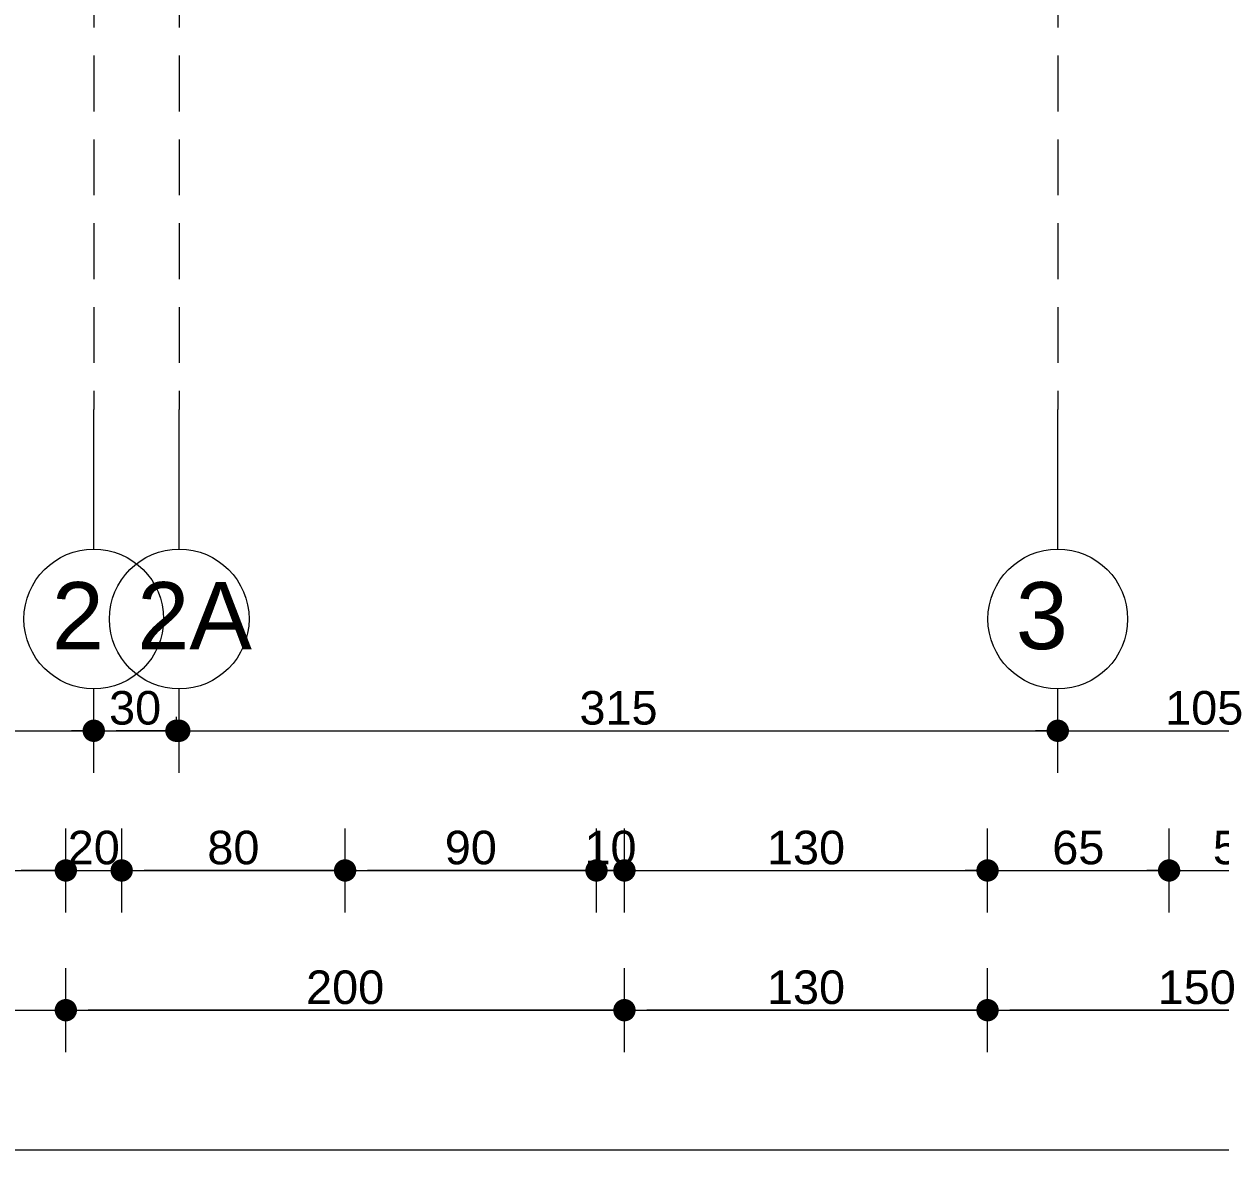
# Model space of a CAD drawing. Header units: millimetres. Extents: x 38129 to 72024, y -56282 to 16512.
# Drawn here: x 54087.6 to 54515.9, y -45549.4 to -45142.4 of the extents above; entities that cross this region are included whole.
import ezdxf

# ---------------------------------------------------------------- set-up
doc = ezdxf.new("R2010")
doc.units = ezdxf.units.MM
doc.linetypes.add('HIDDEN', pattern=[0.375, 0.25, -0.125])
doc.layers.add('AKS', color=55, linetype='HIDDEN', lineweight=0)
doc.layers.add('DIŞÖLÇÜ', color=37, linetype='Continuous', lineweight=0)
doc.styles.add('icdisolcu_yazi', font='arial.ttf')
doc.styles.get("Standard").update_dxf_attribs({"font": 'arial.ttf'})
doc.dimstyles.new('İç Ölçü', dxfattribs={"dimtxt": 12, "dimasz": 8, "dimexe": 5, "dimexo": 0, "dimgap": 2, "dimtad": 1, "dimdec": 0, "dimzin": 12, "dimdsep": 46, "dimtxsty": 'icdisolcu_yazi', "dimblk": 'DOT', "dimcen": 8, "dimdle": 5, "dimclrd": 256, "dimclre": 256, "dimclrt": 7, "dimadec": 0, "dimazin": 3, "dimtfac": 1, "dimtdec": 0, "dimtix": 1, "dimtmove": 2, "dimatfit": 3, "dimldrblk": 'DOT', "dimfxl": 0, "dimtolj": 1, "dimtzin": 0, "dimlwd": -1, "dimlwe": -1, "dimarcsym": 0})

# ---------------------------------------------------------------- blocks, each defined once
blk = doc.blocks.new('_Dot')
at = {"color": 0, "lineweight": -2}
blk.add_line((-0.5, 0), (-1, 0), dxfattribs=at)
at = {"color": 0, "lineweight": 30, "const_width": 0.5}
blk.add_lwpolyline([(-0.25, 0, 1), (0.25, 0, 1)], format="xyb", close=True, dxfattribs=at)
blk = doc.blocks.new('*D1926')
at = {"layer": 'Defpoints', "color": 0, "lineweight": 120, "transparency": 16777216}
for p in [(54037.61, -45395.38), (54112.61, -45395.38), (54112.61, -45395.38)]:
    blk.add_point(p, dxfattribs=at)
at = {"layer": 'DIŞÖLÇÜ', "transparency": 16777216}
for p, q in [((54037.61, -45395.38), (54037.61, -45390.38)), ((54112.61, -45395.38), (54112.61, -45390.38))]:
    blk.add_line(p, q, dxfattribs=at)
at = {"layer": 'DIŞÖLÇÜ', "linetype": 'Continuous', "transparency": 16777216}
blk.add_line((54045.61, -45395.38), (54104.61, -45395.38), dxfattribs=at)
at = {"layer": 'DIŞÖLÇÜ', "transparency": 16777216, "xscale": 8, "yscale": 8, "zscale": 8, "rotation": 180}
blk.add_blockref('_Dot', (54037.61, -45395.38), dxfattribs=at)
at = {"layer": 'DIŞÖLÇÜ', "transparency": 16777216, "xscale": 8, "yscale": 8, "zscale": 8}
blk.add_blockref('_Dot', (54112.61, -45395.38), dxfattribs=at)
at = {"layer": 'DIŞÖLÇÜ', "color": 7, "transparency": 16777216, "insert": (54075.11, -45387.28), "char_height": 12, "attachment_point": 5, "style": 'icdisolcu_yazi'}
blk.add_mtext('\\A1;75', dxfattribs=at)
blk = doc.blocks.new('*D1927')
at = {"layer": 'Defpoints', "color": 0, "lineweight": 120, "transparency": 16777216}
for p in [(54143.21, -45395.38), (54457.75, -45395.38), (54457.75, -45395.38)]:
    blk.add_point(p, dxfattribs=at)
at = {"layer": 'DIŞÖLÇÜ', "transparency": 16777216}
for p, q in [((54143.21, -45395.38), (54143.21, -45390.38)), ((54457.75, -45395.38), (54457.75, -45390.38))]:
    blk.add_line(p, q, dxfattribs=at)
at = {"layer": 'DIŞÖLÇÜ', "linetype": 'Continuous', "transparency": 16777216}
blk.add_line((54151.21, -45395.38), (54449.75, -45395.38), dxfattribs=at)
at = {"layer": 'DIŞÖLÇÜ', "transparency": 16777216, "xscale": 8, "yscale": 8, "zscale": 8, "rotation": 180}
blk.add_blockref('_Dot', (54143.21, -45395.38), dxfattribs=at)
at = {"layer": 'DIŞÖLÇÜ', "transparency": 16777216, "xscale": 8, "yscale": 8, "zscale": 8}
blk.add_blockref('_Dot', (54457.75, -45395.38), dxfattribs=at)
at = {"layer": 'DIŞÖLÇÜ', "color": 7, "transparency": 16777216, "insert": (54300.48, -45387.25), "char_height": 12, "attachment_point": 5, "style": 'icdisolcu_yazi'}
blk.add_mtext('\\A1;315', dxfattribs=at)
blk = doc.blocks.new('*D1928')
at = {"layer": 'Defpoints', "color": 0, "lineweight": 120, "transparency": 16777216}
for p in [(54457.75, -45395.38), (54562.6, -45395.38), (54562.6, -45395.38)]:
    blk.add_point(p, dxfattribs=at)
at = {"layer": 'DIŞÖLÇÜ', "transparency": 16777216}
for p, q in [((54457.75, -45395.38), (54457.75, -45390.38)), ((54562.6, -45395.38), (54562.6, -45390.38))]:
    blk.add_line(p, q, dxfattribs=at)
at = {"layer": 'DIŞÖLÇÜ', "linetype": 'Continuous', "transparency": 16777216}
blk.add_line((54465.75, -45395.38), (54554.6, -45395.38), dxfattribs=at)
at = {"layer": 'DIŞÖLÇÜ', "transparency": 16777216, "xscale": 8, "yscale": 8, "zscale": 8, "rotation": 180}
blk.add_blockref('_Dot', (54457.75, -45395.38), dxfattribs=at)
at = {"layer": 'DIŞÖLÇÜ', "transparency": 16777216, "xscale": 8, "yscale": 8, "zscale": 8}
blk.add_blockref('_Dot', (54562.6, -45395.38), dxfattribs=at)
at = {"layer": 'DIŞÖLÇÜ', "color": 7, "transparency": 16777216, "insert": (54510.18, -45387.25), "char_height": 12, "attachment_point": 5, "style": 'icdisolcu_yazi'}
blk.add_mtext('\\A1;105', dxfattribs=at)
blk = doc.blocks.new('*D1934')
at = {"layer": 'Defpoints', "color": 0, "lineweight": 120, "transparency": 16777216}
for p in [(54032.61, -45445.38), (54102.61, -45445.38), (54102.61, -45445.38)]:
    blk.add_point(p, dxfattribs=at)
at = {"layer": 'DIŞÖLÇÜ', "transparency": 16777216}
for p, q in [((54032.61, -45445.38), (54032.61, -45440.38)), ((54102.61, -45445.38), (54102.61, -45440.38))]:
    blk.add_line(p, q, dxfattribs=at)
at = {"layer": 'DIŞÖLÇÜ', "linetype": 'Continuous', "transparency": 16777216}
blk.add_line((54040.61, -45445.38), (54094.61, -45445.38), dxfattribs=at)
at = {"layer": 'DIŞÖLÇÜ', "transparency": 16777216, "xscale": 8, "yscale": 8, "zscale": 8, "rotation": 180}
blk.add_blockref('_Dot', (54032.61, -45445.38), dxfattribs=at)
at = {"layer": 'DIŞÖLÇÜ', "transparency": 16777216, "xscale": 8, "yscale": 8, "zscale": 8}
blk.add_blockref('_Dot', (54102.61, -45445.38), dxfattribs=at)
at = {"layer": 'DIŞÖLÇÜ', "color": 7, "transparency": 16777216, "insert": (54067.61, -45437.25), "char_height": 12, "attachment_point": 5, "style": 'icdisolcu_yazi'}
blk.add_mtext('\\A1;70', dxfattribs=at)
blk = doc.blocks.new('*D1935')
at = {"layer": 'Defpoints', "color": 0, "lineweight": 120, "transparency": 16777216}
for p in [(54102.61, -45445.38), (54122.61, -45445.38), (54122.61, -45445.38)]:
    blk.add_point(p, dxfattribs=at)
at = {"layer": 'DIŞÖLÇÜ', "transparency": 16777216}
for p, q in [((54102.61, -45445.38), (54102.61, -45440.38)), ((54122.61, -45445.38), (54122.61, -45440.38))]:
    blk.add_line(p, q, dxfattribs=at)
at = {"layer": 'DIŞÖLÇÜ', "linetype": 'Continuous', "transparency": 16777216}
for p, q in [((54094.61, -45445.38), (54086.61, -45445.38)), ((54102.61, -45445.38), (54122.61, -45445.38)), ((54130.61, -45445.38), (54138.61, -45445.38))]:
    blk.add_line(p, q, dxfattribs=at)
at = {"layer": 'DIŞÖLÇÜ', "transparency": 16777216, "xscale": 8, "yscale": 8, "zscale": 8}
blk.add_blockref('_Dot', (54102.61, -45445.38), dxfattribs=at)
at = {"layer": 'DIŞÖLÇÜ', "transparency": 16777216, "xscale": 8, "yscale": 8, "zscale": 8, "rotation": 180}
blk.add_blockref('_Dot', (54122.61, -45445.38), dxfattribs=at)
at = {"layer": 'DIŞÖLÇÜ', "color": 7, "transparency": 16777216, "insert": (54112.61, -45437.25), "char_height": 12, "attachment_point": 5, "style": 'icdisolcu_yazi'}
blk.add_mtext('\\A1;20', dxfattribs=at)
blk = doc.blocks.new('*D1936')
at = {"layer": 'Defpoints', "color": 0, "lineweight": 120, "transparency": 16777216}
for p in [(54302.6, -45445.38), (54432.6, -45445.38), (54432.6, -45445.38)]:
    blk.add_point(p, dxfattribs=at)
at = {"layer": 'DIŞÖLÇÜ', "transparency": 16777216}
for p, q in [((54302.6, -45445.38), (54302.6, -45440.38)), ((54432.6, -45445.38), (54432.6, -45440.38))]:
    blk.add_line(p, q, dxfattribs=at)
at = {"layer": 'DIŞÖLÇÜ', "linetype": 'Continuous', "transparency": 16777216}
blk.add_line((54310.6, -45445.38), (54424.6, -45445.38), dxfattribs=at)
at = {"layer": 'DIŞÖLÇÜ', "transparency": 16777216, "xscale": 8, "yscale": 8, "zscale": 8, "rotation": 180}
blk.add_blockref('_Dot', (54302.6, -45445.38), dxfattribs=at)
at = {"layer": 'DIŞÖLÇÜ', "transparency": 16777216, "xscale": 8, "yscale": 8, "zscale": 8}
blk.add_blockref('_Dot', (54432.6, -45445.38), dxfattribs=at)
at = {"layer": 'DIŞÖLÇÜ', "color": 7, "transparency": 16777216, "insert": (54367.6, -45437.25), "char_height": 12, "attachment_point": 5, "style": 'icdisolcu_yazi'}
blk.add_mtext('\\A1;130', dxfattribs=at)
blk = doc.blocks.new('*D1937')
at = {"layer": 'Defpoints', "color": 0, "lineweight": 120, "transparency": 16777216}
for p in [(54432.6, -45445.38), (54497.6, -45445.38), (54497.6, -45445.38)]:
    blk.add_point(p, dxfattribs=at)
at = {"layer": 'DIŞÖLÇÜ', "transparency": 16777216}
for p, q in [((54432.6, -45445.38), (54432.6, -45440.38)), ((54497.6, -45445.38), (54497.6, -45440.38))]:
    blk.add_line(p, q, dxfattribs=at)
at = {"layer": 'DIŞÖLÇÜ', "linetype": 'Continuous', "transparency": 16777216}
blk.add_line((54440.6, -45445.38), (54489.6, -45445.38), dxfattribs=at)
at = {"layer": 'DIŞÖLÇÜ', "transparency": 16777216, "xscale": 8, "yscale": 8, "zscale": 8, "rotation": 180}
blk.add_blockref('_Dot', (54432.6, -45445.38), dxfattribs=at)
at = {"layer": 'DIŞÖLÇÜ', "transparency": 16777216, "xscale": 8, "yscale": 8, "zscale": 8}
blk.add_blockref('_Dot', (54497.6, -45445.38), dxfattribs=at)
at = {"layer": 'DIŞÖLÇÜ', "color": 7, "transparency": 16777216, "insert": (54465.1, -45437.25), "char_height": 12, "attachment_point": 5, "style": 'icdisolcu_yazi'}
blk.add_mtext('\\A1;65', dxfattribs=at)
blk = doc.blocks.new('*D1938')
at = {"layer": 'Defpoints', "color": 0, "lineweight": 120, "transparency": 16777216}
for p in [(54497.6, -45445.38), (54547.6, -45445.38), (54547.6, -45445.38)]:
    blk.add_point(p, dxfattribs=at)
at = {"layer": 'DIŞÖLÇÜ', "transparency": 16777216}
for p, q in [((54497.6, -45445.38), (54497.6, -45440.38)), ((54547.6, -45445.38), (54547.6, -45440.38))]:
    blk.add_line(p, q, dxfattribs=at)
at = {"layer": 'DIŞÖLÇÜ', "linetype": 'Continuous', "transparency": 16777216}
blk.add_line((54505.6, -45445.38), (54539.6, -45445.38), dxfattribs=at)
at = {"layer": 'DIŞÖLÇÜ', "transparency": 16777216, "xscale": 8, "yscale": 8, "zscale": 8, "rotation": 180}
blk.add_blockref('_Dot', (54497.6, -45445.38), dxfattribs=at)
at = {"layer": 'DIŞÖLÇÜ', "transparency": 16777216, "xscale": 8, "yscale": 8, "zscale": 8}
blk.add_blockref('_Dot', (54547.6, -45445.38), dxfattribs=at)
at = {"layer": 'DIŞÖLÇÜ', "color": 7, "transparency": 16777216, "insert": (54522.6, -45437.25), "char_height": 12, "attachment_point": 5, "style": 'icdisolcu_yazi'}
blk.add_mtext('\\A1;50', dxfattribs=at)
blk = doc.blocks.new('*D1956')
at = {"layer": 'Defpoints', "color": 0, "lineweight": 120, "transparency": 16777216}
for p in [(54432.6, -45495.38), (54432.6, -45495.38), (54582.39, -45495.38)]:
    blk.add_point(p, dxfattribs=at)
at = {"layer": 'DIŞÖLÇÜ', "transparency": 16777216}
for p, q in [((54432.6, -45495.38), (54432.6, -45490.38)), ((54582.39, -45495.38), (54582.39, -45490.38))]:
    blk.add_line(p, q, dxfattribs=at)
at = {"layer": 'DIŞÖLÇÜ', "linetype": 'Continuous', "transparency": 16777216}
blk.add_line((54574.39, -45495.38), (54440.6, -45495.38), dxfattribs=at)
at = {"layer": 'DIŞÖLÇÜ', "transparency": 16777216, "xscale": 8, "yscale": 8, "zscale": 8, "rotation": 180}
blk.add_blockref('_Dot', (54432.6, -45495.38), dxfattribs=at)
at = {"layer": 'DIŞÖLÇÜ', "transparency": 16777216, "xscale": 8, "yscale": 8, "zscale": 8}
blk.add_blockref('_Dot', (54582.39, -45495.38), dxfattribs=at)
at = {"layer": 'DIŞÖLÇÜ', "color": 7, "transparency": 16777216, "insert": (54507.5, -45487.25), "char_height": 12, "attachment_point": 5, "style": 'icdisolcu_yazi'}
blk.add_mtext('\\A1;150', dxfattribs=at)
blk = doc.blocks.new('*D1957')
at = {"layer": 'Defpoints', "color": 0, "lineweight": 120, "transparency": 16777216}
for p in [(54302.6, -45495.38), (54302.6, -45495.38), (54432.6, -45495.38)]:
    blk.add_point(p, dxfattribs=at)
at = {"layer": 'DIŞÖLÇÜ', "transparency": 16777216}
for p, q in [((54302.6, -45495.38), (54302.6, -45490.38)), ((54432.6, -45495.38), (54432.6, -45490.38))]:
    blk.add_line(p, q, dxfattribs=at)
at = {"layer": 'DIŞÖLÇÜ', "linetype": 'Continuous', "transparency": 16777216}
blk.add_line((54424.6, -45495.38), (54310.6, -45495.38), dxfattribs=at)
at = {"layer": 'DIŞÖLÇÜ', "transparency": 16777216, "xscale": 8, "yscale": 8, "zscale": 8, "rotation": 180}
blk.add_blockref('_Dot', (54302.6, -45495.38), dxfattribs=at)
at = {"layer": 'DIŞÖLÇÜ', "transparency": 16777216, "xscale": 8, "yscale": 8, "zscale": 8}
blk.add_blockref('_Dot', (54432.6, -45495.38), dxfattribs=at)
at = {"layer": 'DIŞÖLÇÜ', "color": 7, "transparency": 16777216, "insert": (54367.6, -45487.25), "char_height": 12, "attachment_point": 5, "style": 'icdisolcu_yazi'}
blk.add_mtext('\\A1;130', dxfattribs=at)
blk = doc.blocks.new('*D1958')
at = {"layer": 'Defpoints', "color": 0, "lineweight": 120, "transparency": 16777216}
for p in [(54102.61, -45495.38), (54102.61, -45495.38), (54302.6, -45495.38)]:
    blk.add_point(p, dxfattribs=at)
at = {"layer": 'DIŞÖLÇÜ', "transparency": 16777216}
for p, q in [((54102.61, -45495.38), (54102.61, -45490.38)), ((54302.6, -45495.38), (54302.6, -45490.38))]:
    blk.add_line(p, q, dxfattribs=at)
at = {"layer": 'DIŞÖLÇÜ', "linetype": 'Continuous', "transparency": 16777216}
blk.add_line((54294.6, -45495.38), (54110.61, -45495.38), dxfattribs=at)
at = {"layer": 'DIŞÖLÇÜ', "transparency": 16777216, "xscale": 8, "yscale": 8, "zscale": 8, "rotation": 180}
blk.add_blockref('_Dot', (54102.61, -45495.38), dxfattribs=at)
at = {"layer": 'DIŞÖLÇÜ', "transparency": 16777216, "xscale": 8, "yscale": 8, "zscale": 8}
blk.add_blockref('_Dot', (54302.6, -45495.38), dxfattribs=at)
at = {"layer": 'DIŞÖLÇÜ', "color": 7, "transparency": 16777216, "insert": (54202.6, -45487.25), "char_height": 12, "attachment_point": 5, "style": 'icdisolcu_yazi'}
blk.add_mtext('\\A1;200', dxfattribs=at)
blk = doc.blocks.new('*D1959')
at = {"layer": 'Defpoints', "color": 0, "lineweight": 120, "transparency": 16777216}
for p in [(53962.6, -45545.38), (55617.7, -45545.38), (55617.7, -45545.38)]:
    blk.add_point(p, dxfattribs=at)
at = {"layer": 'DIŞÖLÇÜ', "transparency": 16777216}
for p, q in [((53962.6, -45545.38), (53962.6, -45540.38)), ((55617.7, -45545.38), (55617.7, -45540.38))]:
    blk.add_line(p, q, dxfattribs=at)
at = {"layer": 'DIŞÖLÇÜ', "linetype": 'Continuous', "transparency": 16777216}
blk.add_line((53970.6, -45545.38), (55609.7, -45545.38), dxfattribs=at)
at = {"layer": 'DIŞÖLÇÜ', "transparency": 16777216, "xscale": 8, "yscale": 8, "zscale": 8, "rotation": 180}
blk.add_blockref('_Dot', (53962.6, -45545.38), dxfattribs=at)
at = {"layer": 'DIŞÖLÇÜ', "transparency": 16777216, "xscale": 8, "yscale": 8, "zscale": 8}
blk.add_blockref('_Dot', (55617.7, -45545.38), dxfattribs=at)
at = {"layer": 'DIŞÖLÇÜ', "color": 7, "transparency": 16777216, "insert": (54790.15, -45537.25), "char_height": 12, "attachment_point": 5, "style": 'icdisolcu_yazi'}
blk.add_mtext('\\A1;1655', dxfattribs=at)
blk = doc.blocks.new('*D1960')
at = {"layer": 'Defpoints', "color": 0, "lineweight": 120, "transparency": 16777216}
for p in [(54292.6, -45445.38), (54292.6, -45445.38), (54302.6, -45445.38)]:
    blk.add_point(p, dxfattribs=at)
at = {"layer": 'DIŞÖLÇÜ', "transparency": 16777216}
for p, q in [((54292.6, -45445.38), (54292.6, -45440.38)), ((54302.6, -45445.38), (54302.6, -45440.38))]:
    blk.add_line(p, q, dxfattribs=at)
at = {"layer": 'DIŞÖLÇÜ', "linetype": 'Continuous', "transparency": 16777216}
for p, q in [((54284.6, -45445.38), (54276.6, -45445.38)), ((54302.6, -45445.38), (54292.6, -45445.38)), ((54310.6, -45445.38), (54318.6, -45445.38))]:
    blk.add_line(p, q, dxfattribs=at)
at = {"layer": 'DIŞÖLÇÜ', "transparency": 16777216, "xscale": 8, "yscale": 8, "zscale": 8}
blk.add_blockref('_Dot', (54292.6, -45445.38), dxfattribs=at)
at = {"layer": 'DIŞÖLÇÜ', "transparency": 16777216, "xscale": 8, "yscale": 8, "zscale": 8, "rotation": 180}
blk.add_blockref('_Dot', (54302.6, -45445.38), dxfattribs=at)
at = {"layer": 'DIŞÖLÇÜ', "color": 7, "transparency": 16777216, "insert": (54297.6, -45437.25), "char_height": 12, "attachment_point": 5, "style": 'icdisolcu_yazi'}
blk.add_mtext('\\A1;10', dxfattribs=at)
blk = doc.blocks.new('*D1961')
at = {"layer": 'Defpoints', "color": 0, "lineweight": 120, "transparency": 16777216}
for p in [(54202.6, -45445.38), (54202.6, -45445.38), (54292.6, -45445.38)]:
    blk.add_point(p, dxfattribs=at)
at = {"layer": 'DIŞÖLÇÜ', "transparency": 16777216}
for p, q in [((54202.6, -45445.38), (54202.6, -45440.38)), ((54292.6, -45445.38), (54292.6, -45440.38))]:
    blk.add_line(p, q, dxfattribs=at)
at = {"layer": 'DIŞÖLÇÜ', "linetype": 'Continuous', "transparency": 16777216}
blk.add_line((54284.6, -45445.38), (54210.6, -45445.38), dxfattribs=at)
at = {"layer": 'DIŞÖLÇÜ', "transparency": 16777216, "xscale": 8, "yscale": 8, "zscale": 8, "rotation": 180}
blk.add_blockref('_Dot', (54202.6, -45445.38), dxfattribs=at)
at = {"layer": 'DIŞÖLÇÜ', "transparency": 16777216, "xscale": 8, "yscale": 8, "zscale": 8}
blk.add_blockref('_Dot', (54292.6, -45445.38), dxfattribs=at)
at = {"layer": 'DIŞÖLÇÜ', "color": 7, "transparency": 16777216, "insert": (54247.6, -45437.25), "char_height": 12, "attachment_point": 5, "style": 'icdisolcu_yazi'}
blk.add_mtext('\\A1;90', dxfattribs=at)
blk = doc.blocks.new('*D1962')
at = {"layer": 'Defpoints', "color": 0, "lineweight": 120, "transparency": 16777216}
for p in [(54122.61, -45445.38), (54122.61, -45445.38), (54202.6, -45445.38)]:
    blk.add_point(p, dxfattribs=at)
at = {"layer": 'DIŞÖLÇÜ', "transparency": 16777216}
for p, q in [((54122.61, -45445.38), (54122.61, -45440.38)), ((54202.6, -45445.38), (54202.6, -45440.38))]:
    blk.add_line(p, q, dxfattribs=at)
at = {"layer": 'DIŞÖLÇÜ', "linetype": 'Continuous', "transparency": 16777216}
blk.add_line((54194.6, -45445.38), (54130.61, -45445.38), dxfattribs=at)
at = {"layer": 'DIŞÖLÇÜ', "transparency": 16777216, "xscale": 8, "yscale": 8, "zscale": 8, "rotation": 180}
blk.add_blockref('_Dot', (54122.61, -45445.38), dxfattribs=at)
at = {"layer": 'DIŞÖLÇÜ', "transparency": 16777216, "xscale": 8, "yscale": 8, "zscale": 8}
blk.add_blockref('_Dot', (54202.6, -45445.38), dxfattribs=at)
at = {"layer": 'DIŞÖLÇÜ', "color": 7, "transparency": 16777216, "insert": (54162.6, -45437.25), "char_height": 12, "attachment_point": 5, "style": 'icdisolcu_yazi'}
blk.add_mtext('\\A1;80', dxfattribs=at)
blk = doc.blocks.new('*D2113')
at = {"layer": 'Defpoints', "color": 0, "lineweight": 120, "transparency": 16777216}
for p in [(54112.61, -45395.38), (54112.61, -45395.38), (54142.21, -45395.38)]:
    blk.add_point(p, dxfattribs=at)
at = {"layer": 'DIŞÖLÇÜ', "transparency": 16777216}
for p, q in [((54112.61, -45395.38), (54112.61, -45390.38)), ((54142.21, -45395.38), (54142.21, -45390.38))]:
    blk.add_line(p, q, dxfattribs=at)
at = {"layer": 'DIŞÖLÇÜ', "linetype": 'Continuous', "transparency": 16777216}
blk.add_line((54134.21, -45395.38), (54120.61, -45395.38), dxfattribs=at)
at = {"layer": 'DIŞÖLÇÜ', "transparency": 16777216, "xscale": 8, "yscale": 8, "zscale": 8, "rotation": 180}
blk.add_blockref('_Dot', (54112.61, -45395.38), dxfattribs=at)
at = {"layer": 'DIŞÖLÇÜ', "transparency": 16777216, "xscale": 8, "yscale": 8, "zscale": 8}
blk.add_blockref('_Dot', (54142.21, -45395.38), dxfattribs=at)
at = {"layer": 'DIŞÖLÇÜ', "color": 7, "transparency": 16777216, "insert": (54127.41, -45387.25), "char_height": 12, "attachment_point": 5, "style": 'icdisolcu_yazi'}
blk.add_mtext('\\A1;30', dxfattribs=at)

msp = doc.modelspace()

# ---------------------------------------------------------------- linework, layer by layer
at = {"layer": 'AKS', "ltscale": 80}
for p, q in [((54112.61, -42903.74), (54112.61, -45280.38)), ((54143.21, -42903.74), (54143.21, -45280.38)), ((54457.75, -42903.74), (54457.75, -45280.38))]:
    msp.add_line(p, q, dxfattribs=at)
at = {"layer": 'DIŞÖLÇÜ'}
for p, q in [((54112.61, -45330.38), (54112.61, -45280.38)), ((54112.61, -45330.38), (54112.61, -45280.38)), ((54143.21, -45330.38), (54143.21, -45280.38)), ((54143.21, -45330.38), (54143.21, -45280.38)), ((54457.75, -45330.38), (54457.75, -45280.38)), ((54457.75, -45330.38), (54457.75, -45280.38)), ((54112.61, -45410.38), (54112.61, -45380.38)), ((54143.21, -45410.38), (54143.21, -45380.38)), ((54457.75, -45410.38), (54457.75, -45380.38)), ((53912.6, -45395.38), (55667.7, -45395.38)), ((54102.61, -45460.38), (54102.61, -45430.38)), ((54122.61, -45460.38), (54122.61, -45430.38)), ((54202.6, -45460.38), (54202.6, -45430.38)), ((54292.6, -45460.38), (54292.6, -45430.38)), ((54302.6, -45460.38), (54302.6, -45430.38)), ((54432.6, -45460.38), (54432.6, -45430.38)), ((54497.6, -45460.38), (54497.6, -45430.38)), ((53912.6, -45445.38), (55667.7, -45445.38)), ((54102.61, -45510.38), (54102.61, -45480.38)), ((54302.6, -45510.38), (54302.6, -45480.38)), ((54302.6, -45510.38), (54302.6, -45480.38)), ((54432.6, -45510.38), (54432.6, -45480.38)), ((54432.6, -45510.38), (54432.6, -45480.38)), ((53912.6, -45495.38), (55667.7, -45495.38)), ((53912.6, -45545.38), (55667.7, -45545.38))]:
    msp.add_line(p, q, dxfattribs=at)
for centre in [(54112.61, -45355.38), (54143.21, -45355.38), (54457.75, -45355.38)]:
    msp.add_circle(centre, 25, dxfattribs=at)

# ---------------------------------------------------------------- texts
at = {"layer": 'DIŞÖLÇÜ', "char_height": 24, "width": 425.6226, "attachment_point": 1, "rotation": 0}
for s, insert in [('2', (54097.59, -45342.18)), ('2A', (54128.19, -45342.18)), ('3', (54442.73, -45342.18))]:
    msp.add_mtext(s, dxfattribs=dict(at, insert=insert))

# ---------------------------------------------------------------- dimensions: what is measured, and where the dimension line sits
at = {"layer": 'DIŞÖLÇÜ'}
for base, p1, p2, picture, middle in [((54112.61, -45395.38), (54037.61, -45395.38), (54112.61, -45395.38), '*D1926', (54075.11, -45387.28)), ((54112.61, -45395.38), (54142.21, -45395.38), (54112.61, -45395.38), '*D2113', (54127.41, -45387.25)), ((54457.75, -45395.38), (54143.21, -45395.38), (54457.75, -45395.38), '*D1927', (54300.48, -45387.25)), ((54562.6, -45395.38), (54457.75, -45395.38), (54562.6, -45395.38), '*D1928', (54510.18, -45387.25)), ((54102.61, -45445.38), (54032.61, -45445.38), (54102.61, -45445.38), '*D1934', (54067.61, -45437.25)), ((54122.61, -45445.38), (54102.61, -45445.38), (54122.61, -45445.38), '*D1935', (54112.61, -45437.25)), ((54122.61, -45445.38), (54202.6, -45445.38), (54122.61, -45445.38), '*D1962', (54162.6, -45437.25)), ((54202.6, -45445.38), (54292.6, -45445.38), (54202.6, -45445.38), '*D1961', (54247.6, -45437.25)), ((54292.6, -45445.38), (54302.6, -45445.38), (54292.6, -45445.38), '*D1960', (54297.6, -45437.25)), ((54432.6, -45445.38), (54302.6, -45445.38), (54432.6, -45445.38), '*D1936', (54367.6, -45437.25)), ((54497.6, -45445.38), (54432.6, -45445.38), (54497.6, -45445.38), '*D1937', (54465.1, -45437.25)), ((54547.6, -45445.38), (54497.6, -45445.38), (54547.6, -45445.38), '*D1938', (54522.6, -45437.25)), ((54102.61, -45495.38), (54302.6, -45495.38), (54102.61, -45495.38), '*D1958', (54202.6, -45487.25)), ((54302.6, -45495.38), (54432.6, -45495.38), (54302.6, -45495.38), '*D1957', (54367.6, -45487.25)), ((54432.6, -45495.38), (54582.39, -45495.38), (54432.6, -45495.38), '*D1956', (54507.5, -45487.25)), ((55617.7, -45545.38), (53962.6, -45545.38), (55617.7, -45545.38), '*D1959', (54790.15, -45537.25))]:
    dim = msp.add_linear_dim(base=base, p1=p1, p2=p2, dimstyle='İç Ölçü', dxfattribs=at)
    dim.commit()
    dim.dimension.update_dxf_attribs({"geometry": picture, "text_midpoint": middle})

doc.saveas('drawing.dxf')
